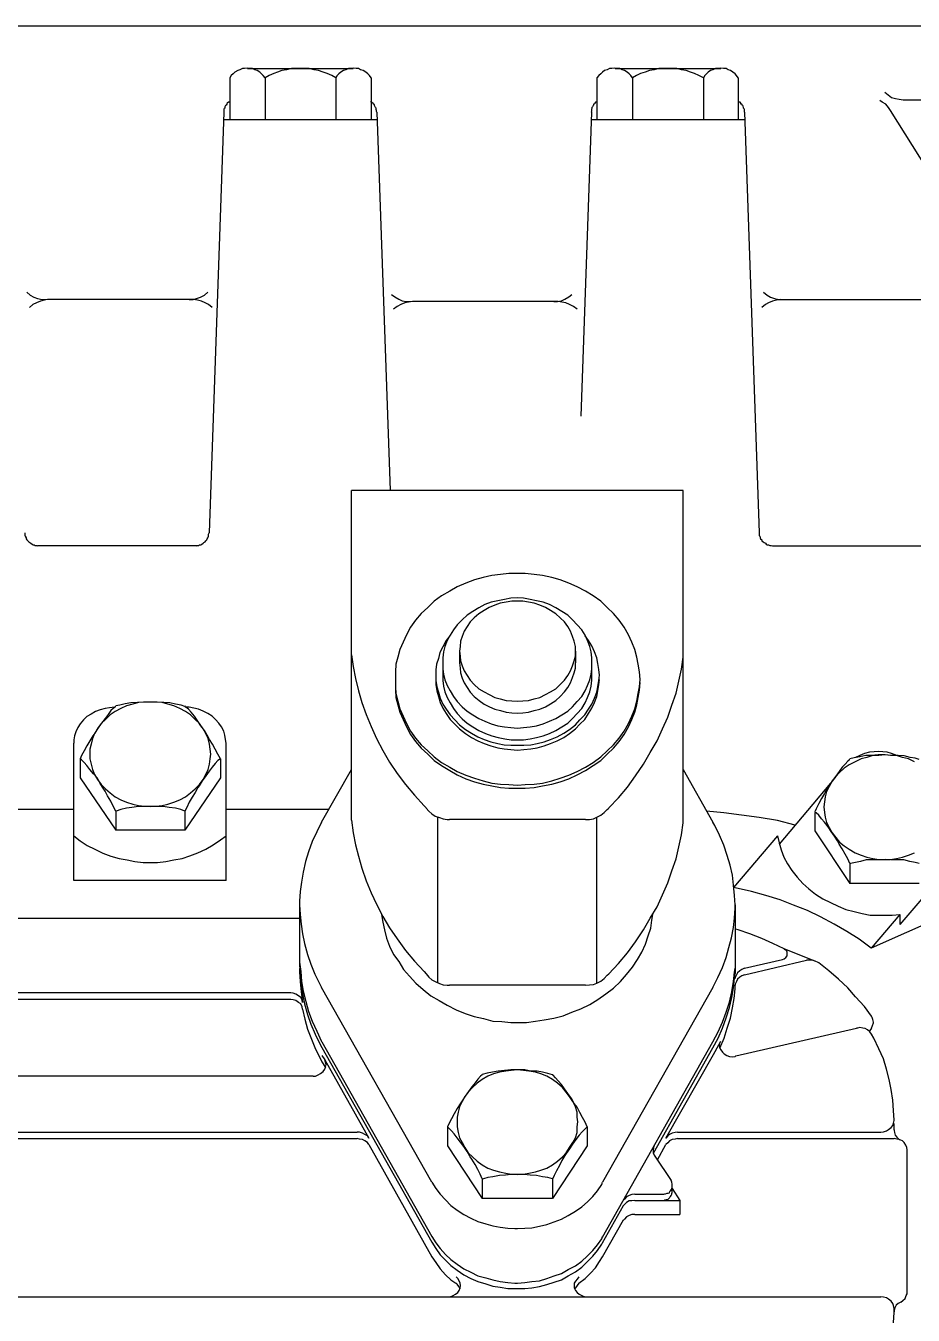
# Model space of a CAD drawing. Extents: x 667 to 1244, y -9 to 355.
# Drawn here: x 973.33 to 977.41, y 80.63 to 86.56 of the extents above; entities that cross this region are included whole.
import ezdxf

# ---------------------------------------------------------------- set-up
doc = ezdxf.new("R2010")
doc.units = 0
doc.header["$MEASUREMENT"] = 0
doc.layers.get('0').update_dxf_attribs({"linetype": 'CONTINUOUS'})

msp = doc.modelspace()

# ---------------------------------------------------------------- linework, layer by layer
for p, q in [((970.8859, 86.5592), (977.9709, 86.5592)), ((974.2695, 86.3198), (974.2695, 86.1274)), ((974.3505, 86.3629), (974.8368, 86.3629)), ((974.4316, 86.3198), (974.4316, 86.1274)), ((974.7557, 86.3198), (974.7557, 86.1274)), ((974.9191, 86.3198), (974.9191, 86.1274)), ((975.9575, 86.3198), (975.9575, 86.1274)), ((976.041, 86.3629), (976.5286, 86.3629)), ((976.1221, 86.3198), (976.1221, 86.1274)), ((976.4475, 86.3198), (976.4475, 86.1274)), ((976.6083, 86.3198), (976.6083, 86.1274)), ((977.3669, 86.2185), (977.6467, 86.2185)), ((974.2416, 86.1616), (974.1732, 84.2266)), ((974.9457, 86.1616), (975.0065, 84.4217)), ((975.9321, 86.1616), (975.884, 84.7623)), ((976.6362, 86.1616), (976.7046, 84.2266)), ((977.8442, 85.3144), (977.3086, 86.1691)), ((974.2404, 86.1274), (974.9482, 86.1274)), ((975.9309, 86.1274), (976.6362, 86.1274)), ((974.1023, 85.2992), (973.4299, 85.2992)), ((975.7789, 85.2903), (975.109, 85.2903)), ((976.8021, 85.2992), (977.7138, 85.2992)), ((974.8292, 82.9046), (974.8292, 84.4217)), ((974.1137, 84.1671), (973.3856, 84.1671)), ((976.7654, 84.1671), (977.7556, 84.1671)), ((975.3256, 83.6821), (975.3256, 83.6277)), ((975.8587, 83.6821), (975.8587, 83.6277)), ((975.2483, 83.6277), (975.2483, 83.572)), ((975.9347, 83.572), (975.9347, 83.6277)), ((973.5502, 82.6273), (973.5502, 83.2579)), ((974.2518, 82.6273), (974.2518, 83.2579)), ((973.5806, 83.187), (973.5806, 83.0984)), ((974.2252, 83.187), (974.2252, 83.0984)), ((974.6912, 82.8958), (974.8292, 83.1376)), ((976.3551, 83.1376), (976.4906, 82.8958)), ((973.5806, 83.0984), (973.744, 82.8578)), ((974.2252, 83.0984), (974.0618, 82.8578)), ((977.0326, 83.0743), (976.7958, 82.7945)), ((973.5502, 82.9528), (972.5625, 82.9528)), ((973.744, 82.9452), (973.744, 82.8578)), ((974.0618, 82.9452), (974.0618, 82.8578)), ((974.7228, 82.9528), (974.2518, 82.9528)), ((976.9604, 82.9401), (976.9604, 82.8552)), ((975.2255, 82.155), (975.2255, 82.9173)), ((975.9055, 82.9072), (975.2787, 82.9072)), ((975.9575, 82.155), (975.9575, 82.9173)), ((974.0618, 82.8578), (973.744, 82.8578)), ((976.7882, 82.8325), (976.5855, 82.5944)), ((976.9604, 82.8552), (977.1212, 82.6134)), ((977.6847, 82.8147), (977.3517, 82.4247)), ((977.1212, 82.7033), (977.1212, 82.6134)), ((974.2518, 82.6273), (973.5502, 82.6273)), ((977.4403, 82.6134), (977.1212, 82.6134)), ((977.7164, 82.5349), (977.22, 82.3158)), ((974.5899, 82.5146), (974.5899, 82.2487)), ((976.5931, 82.5146), (976.5931, 82.1993)), ((977.3517, 82.4703), (977.22, 82.3158)), ((977.3517, 82.4703), (977.3517, 82.4247)), ((971.2152, 82.4526), (974.5886, 82.4526)), ((976.9604, 82.255), (976.8198, 82.312)), ((976.6362, 82.2234), (976.8122, 82.2626)), ((976.6362, 82.193), (976.9224, 82.2601)), ((974.5455, 82.1094), (971.3405, 82.1094)), ((975.1977, 81.2382), (974.6912, 82.1347)), ((975.9055, 82.1449), (975.2787, 82.1449)), ((976.4906, 82.1347), (975.9841, 81.2382)), ((974.5455, 82.079), (971.3405, 82.079)), ((976.5969, 81.8194), (977.1528, 81.9473)), ((974.6924, 81.884), (975.1977, 80.9887)), ((975.9841, 80.9862), (976.4918, 81.884)), ((974.6924, 81.8587), (975.1977, 80.9621)), ((974.6924, 81.8219), (974.7051, 81.8017)), ((976.2183, 81.3724), (976.4918, 81.8574)), ((976.2753, 81.4408), (976.4944, 81.8257)), ((974.6924, 81.7916), (974.7089, 81.7662)), ((974.7051, 81.8017), (974.9077, 81.4408)), ((974.6519, 81.727), (971.2836, 81.727)), ((970.2059, 81.4686), (974.8545, 81.4686)), ((975.2699, 81.4927), (975.2699, 81.4053)), ((975.9131, 81.494), (975.9131, 81.4053)), ((976.3285, 81.4686), (977.2643, 81.4686)), ((970.1464, 81.4395), (974.8545, 81.4395)), ((974.9077, 81.4117), (975.1977, 80.895)), ((975.2699, 81.4053), (975.4294, 81.1635)), ((975.9131, 81.4053), (975.7536, 81.1635)), ((976.236, 81.3408), (976.2753, 81.4117)), ((976.3285, 81.4395), (977.3251, 81.4395)), ((976.2247, 81.3585), (976.2994, 81.2458)), ((977.3858, 80.7342), (977.3858, 81.3876)), ((975.4294, 81.2521), (975.4294, 81.1635)), ((975.7536, 81.2521), (975.7536, 81.1635)), ((975.7536, 81.1635), (975.4294, 81.1635)), ((976.1322, 81.1837), (976.2664, 81.1837)), ((976.3044, 81.2103), (976.3399, 81.1546)), ((975.9841, 80.9596), (976.0803, 81.1318)), ((976.1322, 81.1546), (976.3399, 81.1546)), ((976.3399, 81.1546), (976.3399, 81.09)), ((975.9841, 80.895), (976.0803, 81.0647)), ((976.1322, 81.09), (976.3399, 81.09)), ((970.2059, 80.7114), (977.2643, 80.7114))]:
    msp.add_line(p, q)
for points in [[(974.4316, 86.3198), (974.4227, 86.3312), (974.4151, 86.3388), (974.4075, 86.3464), (974.3949, 86.3528), (974.3835, 86.3566), (974.3733, 86.3629), (974.3619, 86.3629), (974.3505, 86.3642), (974.3366, 86.3629), (974.3265, 86.3629), (974.3151, 86.3566), (974.3049, 86.3528), (974.2923, 86.3464), (974.2834, 86.3388), (974.2746, 86.3312), (974.2695, 86.3198), (974.2695, 86.3198)], [(974.7557, 86.3198), (974.738, 86.3312), (974.7165, 86.3401), (974.6975, 86.3464), (974.6772, 86.3528), (974.657, 86.3566), (974.6342, 86.3629), (974.6139, 86.3629), (974.5949, 86.3629), (974.5709, 86.3629), (974.5519, 86.3629), (974.5291, 86.3566), (974.5076, 86.3528), (974.4886, 86.3464), (974.4708, 86.3401), (974.4493, 86.3312), (974.4316, 86.3198), (974.4316, 86.3198)], [(974.9191, 86.3198), (974.9115, 86.3312), (974.9039, 86.3388), (974.8938, 86.3464), (974.8824, 86.3528), (974.8697, 86.3566), (974.8608, 86.3629), (974.8495, 86.3629), (974.8368, 86.3642), (974.8229, 86.3629), (974.814, 86.3629), (974.8026, 86.3566), (974.7912, 86.3528), (974.7798, 86.3464), (974.7697, 86.3388), (974.7621, 86.3312), (974.7557, 86.3198), (974.7557, 86.3198)], [(976.1221, 86.3198), (976.1145, 86.3312), (976.1069, 86.3388), (976.0968, 86.3464), (976.0841, 86.3528), (976.074, 86.3566), (976.0626, 86.3629), (976.0537, 86.3629), (976.0398, 86.3642), (976.0271, 86.3629), (976.0157, 86.3629), (976.0056, 86.3566), (975.9929, 86.3528), (975.9841, 86.3464), (975.9752, 86.3388), (975.9663, 86.3312), (975.9575, 86.3198), (975.9575, 86.3198)], [(976.4475, 86.3198), (976.4273, 86.3312), (976.407, 86.3401), (976.388, 86.3464), (976.369, 86.3528), (976.3462, 86.3566), (976.3247, 86.3629), (976.3044, 86.3629), (976.2842, 86.3629), (976.2614, 86.3629), (976.2424, 86.3629), (976.2209, 86.3566), (976.1993, 86.3528), (976.1791, 86.3464), (976.1588, 86.3401), (976.1398, 86.3312), (976.1221, 86.3198), (976.1221, 86.3198)], [(976.6083, 86.3198), (976.6007, 86.3312), (976.5931, 86.3388), (976.583, 86.3464), (976.5729, 86.3528), (976.5615, 86.3566), (976.5526, 86.3629), (976.54, 86.3629), (976.5286, 86.3642), (976.5146, 86.3629), (976.5032, 86.3629), (976.4918, 86.3566), (976.4804, 86.3528), (976.4703, 86.3464), (976.4615, 86.3388), (976.4539, 86.3312), (976.4475, 86.3198), (976.4475, 86.3198)], [(974.267, 86.2084), (974.2632, 86.2071), (974.2619, 86.2071), (974.2568, 86.2033), (974.2556, 86.2008), (974.2543, 86.1983), (974.2518, 86.1945), (974.2492, 86.1919), (974.248, 86.1894), (974.2454, 86.1869), (974.2454, 86.1805), (974.2429, 86.1793), (974.2416, 86.1755), (974.2416, 86.1742), (974.2416, 86.1691), (974.2416, 86.1654), (974.2416, 86.1616)], [(974.9457, 86.1616), (974.9432, 86.1654), (974.9432, 86.1691), (974.9419, 86.1742), (974.9419, 86.1767), (974.9419, 86.1805), (974.9394, 86.1831), (974.9368, 86.1869), (974.9356, 86.1894), (974.9343, 86.1919), (974.9343, 86.197), (974.9292, 86.1983), (974.928, 86.2033), (974.9254, 86.2046), (974.9216, 86.2071), (974.9191, 86.2084), (974.9178, 86.2109)], [(975.9575, 86.2084), (975.9549, 86.2071), (975.9511, 86.2071), (975.9486, 86.2033), (975.9461, 86.2008), (975.9423, 86.1983), (975.9423, 86.1945), (975.941, 86.1919), (975.9385, 86.1894), (975.9372, 86.1869), (975.9347, 86.1831), (975.9347, 86.1793), (975.9321, 86.1755), (975.9321, 86.1742), (975.9321, 86.1691), (975.9321, 86.1654), (975.9309, 86.1628), (975.9321, 86.1616)], [(976.6362, 86.1616), (976.6362, 86.1654), (976.6362, 86.1691), (976.6362, 86.1742), (976.6349, 86.1767), (976.6324, 86.1805), (976.6324, 86.1831), (976.6311, 86.1894), (976.6286, 86.1919), (976.6261, 86.1945), (976.6248, 86.1983), (976.6197, 86.1983), (976.6197, 86.2033), (976.6172, 86.2071), (976.6147, 86.2071), (976.6109, 86.2084), (976.6071, 86.2109)], [(977.3086, 86.1691), (977.2997, 86.1831), (977.2871, 86.1983), (977.2706, 86.2084), (977.2592, 86.2147)], [(977.282, 86.254), (977.2985, 86.2413), (977.3137, 86.2299), (977.3314, 86.2249), (977.3491, 86.2211), (977.3669, 86.2185), (977.3669, 86.2185)], [(973.335, 85.3334), (973.3502, 85.3195), (973.3666, 85.3106), (973.3843, 85.3043), (973.4046, 85.2992), (973.4223, 85.2992), (973.4223, 85.2992)], [(974.0821, 85.2992), (974.0998, 85.2992), (974.115, 85.3043), (974.134, 85.3106), (974.1517, 85.3195), (974.1669, 85.3334)], [(975.0128, 85.3233), (975.028, 85.3119), (975.0457, 85.3017), (975.0622, 85.2941), (975.0812, 85.2903), (975.1002, 85.2903), (975.1002, 85.2903)], [(975.7599, 85.2903), (975.7764, 85.2903), (975.7941, 85.2941), (975.8106, 85.3017), (975.8283, 85.3119), (975.8422, 85.3233)], [(976.7248, 85.3334), (976.7413, 85.3195), (976.7565, 85.3106), (976.7742, 85.3043), (976.7945, 85.2992), (976.8097, 85.2992), (976.8097, 85.2992)], [(973.4299, 85.2992), (973.4147, 85.2967), (973.397, 85.2929), (973.3793, 85.284), (973.3616, 85.2764), (973.3476, 85.2625)], [(974.1872, 85.2625), (974.1707, 85.2764), (974.1555, 85.284), (974.1378, 85.2929), (974.1201, 85.2967), (974.1023, 85.2992), (974.1023, 85.2992)], [(975.109, 85.2903), (975.0913, 85.2878), (975.0736, 85.284), (975.0559, 85.2764), (975.0381, 85.2675), (975.0217, 85.2549)], [(975.8663, 85.2549), (975.8498, 85.2675), (975.8321, 85.2764), (975.8144, 85.284), (975.7966, 85.2878), (975.7789, 85.2903), (975.7789, 85.2903)], [(976.8021, 85.2992), (976.7844, 85.2967), (976.7654, 85.2929), (976.7476, 85.284), (976.7337, 85.2764), (976.7172, 85.2625)], [(976.3551, 82.9046), (976.3551, 84.4217), (974.8292, 84.4217)], [(973.3248, 84.2266), (973.3248, 84.2203), (973.3248, 84.214), (973.3274, 84.2102), (973.3312, 84.2026), (973.3324, 84.1988), (973.335, 84.1937), (973.3388, 84.1887), (973.3438, 84.1849), (973.3489, 84.1811), (973.3527, 84.1785), (973.359, 84.1747), (973.3628, 84.1709), (973.3679, 84.1709), (973.3729, 84.1684), (973.3805, 84.1684), (973.3856, 84.1671)], [(974.1137, 84.1671), (974.1175, 84.1684), (974.1239, 84.1684), (974.1289, 84.1709), (974.1353, 84.1709), (974.1403, 84.1747), (974.1454, 84.1785), (974.1492, 84.1811), (974.1555, 84.1849), (974.1581, 84.1887), (974.1631, 84.1937), (974.1644, 84.1988), (974.1669, 84.2026), (974.1707, 84.2102), (974.1707, 84.214), (974.1707, 84.2203), (974.1732, 84.2266)], [(976.7046, 84.2266), (976.7046, 84.2203), (976.7046, 84.214), (976.7071, 84.2102), (976.7096, 84.2026), (976.7109, 84.1988), (976.716, 84.1937), (976.7172, 84.1887), (976.7223, 84.1849), (976.7274, 84.1811), (976.7337, 84.1785), (976.7362, 84.1747), (976.7413, 84.1709), (976.7476, 84.1709), (976.7527, 84.1684), (976.759, 84.1684), (976.7654, 84.1671)], [(975.0305, 83.5517), (975.0305, 83.5175), (975.0331, 83.4871), (975.0419, 83.4517), (975.0508, 83.4162), (975.066, 83.3833), (975.0812, 83.3491), (975.1002, 83.3136), (975.123, 83.282), (975.1496, 83.2503), (975.18, 83.2225), (975.2091, 83.1959), (975.2433, 83.1693), (975.2813, 83.1478), (975.3155, 83.1288), (975.3547, 83.111), (975.3952, 83.0971), (975.4345, 83.0857), (975.4737, 83.0743), (975.5143, 83.0693), (975.5522, 83.068), (975.5928, 83.0655), (975.5928, 83.0655), (975.6282, 83.068), (975.6687, 83.0693), (975.708, 83.0743), (975.7498, 83.0857), (975.789, 83.0971), (975.8283, 83.111), (975.8663, 83.1288), (975.9055, 83.1478), (975.941, 83.1693), (975.9752, 83.1959), (976.0056, 83.2225), (976.0334, 83.2503), (976.06, 83.282), (976.0828, 83.3136), (976.1031, 83.3491), (976.1183, 83.3833), (976.1322, 83.4162), (976.1411, 83.4517), (976.1474, 83.4871), (976.1537, 83.5175), (976.1563, 83.5517), (976.1563, 83.5517), (976.1537, 83.5872), (976.1474, 83.6214), (976.1411, 83.6543), (976.1322, 83.6897), (976.1183, 83.7239), (976.1031, 83.7569), (976.0828, 83.7923), (976.06, 83.824), (976.0334, 83.8556), (976.0056, 83.8822), (975.9752, 83.9113), (975.941, 83.9367), (975.9055, 83.9582), (975.8663, 83.9785), (975.8283, 83.9949), (975.789, 84.0101), (975.7498, 84.0215), (975.708, 84.0304), (975.6687, 84.0342), (975.6282, 84.0392), (975.5928, 84.0392), (975.5928, 84.0392), (975.5522, 84.0392), (975.5143, 84.0342), (975.4737, 84.0304), (975.4345, 84.0215), (975.3952, 84.0101), (975.3547, 83.9949), (975.3155, 83.9785), (975.2813, 83.9582), (975.2433, 83.9367), (975.2091, 83.9113), (975.18, 83.8822), (975.1496, 83.8556), (975.123, 83.824), (975.1002, 83.7923), (975.0812, 83.7569), (975.066, 83.7239), (975.0508, 83.6897), (975.0419, 83.6543), (975.0331, 83.6214), (975.0305, 83.5872), (975.0305, 83.5517)], [(975.2483, 83.6277), (975.2483, 83.6011), (975.2521, 83.5758), (975.2585, 83.5492), (975.2686, 83.5239), (975.2825, 83.4998), (975.2977, 83.4732), (975.3155, 83.4504), (975.337, 83.4263), (975.361, 83.4061), (975.3864, 83.3884), (975.4142, 83.3719), (975.4421, 83.3592), (975.4712, 83.3478), (975.5016, 83.339), (975.532, 83.3339), (975.5624, 83.3301), (975.5928, 83.3276), (975.5928, 83.3276), (975.6194, 83.3301), (975.651, 83.3339), (975.6801, 83.339), (975.7105, 83.3478), (975.7397, 83.3592), (975.7688, 83.3719), (975.7966, 83.3884), (975.8232, 83.4061), (975.846, 83.4263), (975.8676, 83.4504), (975.8878, 83.4732), (975.903, 83.4998), (975.9144, 83.5239), (975.9258, 83.5492), (975.9309, 83.5758), (975.9347, 83.6011), (975.9347, 83.6277), (975.9347, 83.6277), (975.9347, 83.6517), (975.9309, 83.6783), (975.9258, 83.7037), (975.9144, 83.7303), (975.903, 83.7556), (975.8878, 83.7796), (975.8676, 83.8037), (975.846, 83.8265), (975.8232, 83.8468), (975.7966, 83.8645), (975.7688, 83.8809), (975.7397, 83.8961), (975.7105, 83.9075), (975.6801, 83.9139), (975.651, 83.9202), (975.6194, 83.9253), (975.5928, 83.9265), (975.5928, 83.9265), (975.5624, 83.9253), (975.532, 83.9202), (975.5016, 83.9139), (975.4712, 83.9075), (975.4421, 83.8961), (975.4142, 83.8809), (975.3864, 83.8645), (975.361, 83.8468), (975.337, 83.8265), (975.3155, 83.8037), (975.2977, 83.7796), (975.2825, 83.7556), (975.2686, 83.7303), (975.2585, 83.7037), (975.2521, 83.6783), (975.2483, 83.6517), (975.2483, 83.6277)], [(975.3256, 83.6821), (975.3281, 83.6581), (975.3306, 83.6366), (975.337, 83.6138), (975.3471, 83.591), (975.361, 83.5694), (975.375, 83.5479), (975.3927, 83.5289), (975.4142, 83.5087), (975.4383, 83.4947), (975.4623, 83.4821), (975.4877, 83.4694), (975.513, 83.4631), (975.5409, 83.4555), (975.5662, 83.4529), (975.5928, 83.4517), (975.5928, 83.4517), (975.6168, 83.4529), (975.6434, 83.4555), (975.6687, 83.4631), (975.6953, 83.4694), (975.7219, 83.4821), (975.7447, 83.4947), (975.7688, 83.5087), (975.789, 83.5289), (975.8093, 83.5479), (975.8245, 83.5694), (975.8359, 83.591), (975.846, 83.6138), (975.8524, 83.6366), (975.8587, 83.6581), (975.8587, 83.6821), (975.8587, 83.6821), (975.8587, 83.7037), (975.8524, 83.7277), (975.846, 83.7493), (975.8359, 83.7733), (975.8245, 83.7948), (975.8093, 83.8164), (975.789, 83.8354), (975.7688, 83.8531), (975.7447, 83.8696), (975.7219, 83.8822), (975.6953, 83.8936), (975.6687, 83.9025), (975.6434, 83.9075), (975.6168, 83.9113), (975.5928, 83.9113), (975.5928, 83.9113), (975.5662, 83.9113), (975.5409, 83.9075), (975.513, 83.9025), (975.4877, 83.8936), (975.4623, 83.8822), (975.4383, 83.8696), (975.4142, 83.8531), (975.3927, 83.8354), (975.375, 83.8164), (975.361, 83.7948), (975.3471, 83.7733), (975.337, 83.7493), (975.3306, 83.7277), (975.3281, 83.7037), (975.3256, 83.6821)], [(975.2813, 83.7531), (975.2635, 83.7303), (975.2483, 83.7011), (975.2344, 83.6758), (975.2281, 83.6479), (975.2192, 83.6214), (975.2167, 83.596), (975.2167, 83.572), (975.2167, 83.572), (975.2167, 83.5466), (975.2217, 83.5175), (975.2281, 83.4935), (975.2369, 83.4656), (975.2483, 83.4377), (975.2648, 83.4149), (975.2825, 83.3884), (975.3041, 83.3656), (975.3256, 83.3428), (975.3534, 83.3212), (975.38, 83.3048), (975.4092, 83.2871), (975.4383, 83.2757), (975.4699, 83.2643), (975.5016, 83.2567), (975.5307, 83.2503), (975.5624, 83.2491), (975.5928, 83.2491), (975.5928, 83.2491), (975.6219, 83.2491), (975.6536, 83.2503), (975.6827, 83.2567), (975.7156, 83.2643), (975.7447, 83.2757), (975.7751, 83.2871), (975.8055, 83.3048), (975.8321, 83.3212), (975.8587, 83.3428), (975.879, 83.3656), (975.9017, 83.3884), (975.9195, 83.4149), (975.9347, 83.4377), (975.9461, 83.4656), (975.9575, 83.4935), (975.9625, 83.5175), (975.9663, 83.5466), (975.9689, 83.572), (975.9689, 83.572), (975.9663, 83.5973), (975.9625, 83.6252), (975.9575, 83.6517), (975.9461, 83.6783), (975.9347, 83.7062), (975.9195, 83.7303), (975.903, 83.7531)], [(974.8292, 83.6657), (974.8368, 83.6112), (974.8469, 83.5555), (974.8608, 83.4998), (974.876, 83.4453), (974.8963, 83.3909), (974.9191, 83.3352), (974.9432, 83.2807), (974.9723, 83.225), (975.0039, 83.1718), (975.0394, 83.1186), (975.0774, 83.068), (975.1179, 83.0186), (975.1622, 82.9705), (975.1724, 82.9603)], [(976.0132, 82.9603), (976.0575, 83.0072), (976.098, 83.0566), (976.136, 83.1085), (976.1727, 83.1617), (976.2031, 83.2149), (976.2348, 83.2693), (976.2601, 83.3238), (976.2842, 83.3782), (976.3032, 83.4327), (976.3222, 83.4884), (976.3348, 83.5441), (976.3462, 83.5986), (976.3551, 83.6543), (976.3551, 83.6657)], [(975.3256, 83.6277), (975.3281, 83.6036), (975.3306, 83.5821), (975.337, 83.558), (975.3471, 83.5365), (975.361, 83.515), (975.375, 83.4935), (975.3927, 83.4732), (975.4155, 83.4555), (975.4383, 83.4377), (975.4636, 83.4263), (975.4877, 83.4149), (975.5143, 83.4086), (975.5409, 83.401), (975.5662, 83.3985), (975.5928, 83.396), (975.5928, 83.396), (975.6168, 83.3985), (975.6434, 83.401), (975.6687, 83.4086), (975.6953, 83.4149), (975.7219, 83.4263), (975.7447, 83.439), (975.7688, 83.4555), (975.789, 83.4732), (975.8093, 83.4947), (975.8245, 83.515), (975.8359, 83.5365), (975.846, 83.5606), (975.8524, 83.5821), (975.8587, 83.6036), (975.8587, 83.6277)], [(975.0305, 83.5441), (975.0305, 83.5378), (975.0305, 83.5378), (975.0305, 83.5023), (975.0331, 83.4694), (975.0419, 83.4352), (975.0508, 83.401), (975.066, 83.3668), (975.0812, 83.3339), (975.1002, 83.2985), (975.123, 83.2668), (975.1496, 83.2351), (975.18, 83.2073), (975.2091, 83.1794), (975.2433, 83.1554), (975.2813, 83.1326), (975.3155, 83.1123), (975.3547, 83.0946), (975.3952, 83.0806), (975.4345, 83.0693), (975.4737, 83.0617), (975.5143, 83.0541), (975.5522, 83.0515), (975.5928, 83.0515), (975.5928, 83.0515), (975.6282, 83.0515), (975.6687, 83.0541), (975.708, 83.0617), (975.7498, 83.0693), (975.789, 83.0806), (975.8283, 83.0946), (975.8663, 83.1123), (975.9055, 83.1326), (975.941, 83.1554), (975.9752, 83.1794), (976.0056, 83.2073), (976.0334, 83.2351), (976.06, 83.2668), (976.0828, 83.2985), (976.1031, 83.3339), (976.1183, 83.3668), (976.1322, 83.401), (976.1411, 83.4352), (976.1474, 83.4694), (976.1537, 83.5023), (976.1563, 83.5378)], [(975.2167, 83.5644), (975.2167, 83.5517), (975.2167, 83.5517), (975.2167, 83.5264), (975.2217, 83.4998), (975.2281, 83.4732), (975.2369, 83.4453), (975.2483, 83.42), (975.2648, 83.3947), (975.2825, 83.3681), (975.3041, 83.3453), (975.3256, 83.3238), (975.3534, 83.3035), (975.38, 83.2845), (975.4092, 83.2693), (975.4383, 83.2567), (975.4699, 83.2465), (975.5016, 83.2364), (975.5307, 83.2326), (975.5624, 83.2288), (975.5928, 83.2263), (975.5928, 83.2263), (975.6219, 83.2288), (975.6536, 83.2326), (975.6827, 83.2364), (975.7156, 83.2465), (975.7447, 83.2567), (975.7751, 83.2693), (975.8055, 83.2845), (975.8321, 83.3035), (975.8587, 83.3238), (975.879, 83.3453), (975.9017, 83.3681), (975.9195, 83.3947), (975.9347, 83.42), (975.9461, 83.4453), (975.9575, 83.4732), (975.9625, 83.4998), (975.9663, 83.5264), (975.9689, 83.5517)], [(975.2483, 83.572), (975.2483, 83.5466), (975.2521, 83.5201), (975.2585, 83.4947), (975.2686, 83.4694), (975.2825, 83.4441), (975.2977, 83.4175), (975.3155, 83.3947), (975.337, 83.3706), (975.361, 83.3504), (975.3864, 83.3339), (975.4142, 83.3174), (975.4446, 83.3035), (975.4737, 83.2921), (975.5029, 83.2845), (975.5345, 83.2782), (975.5636, 83.2744), (975.5928, 83.2744), (975.5928, 83.2744), (975.6194, 83.2744), (975.651, 83.2782), (975.6801, 83.2845), (975.7105, 83.2921), (975.7397, 83.3035), (975.7688, 83.3174), (975.7966, 83.3339), (975.8232, 83.3504), (975.846, 83.3719), (975.8676, 83.3947), (975.8878, 83.4175), (975.903, 83.4441), (975.9144, 83.4694), (975.9258, 83.4947), (975.9309, 83.5201), (975.9347, 83.5479), (975.9347, 83.572)], [(973.7376, 83.4238), (973.7148, 83.4213), (973.6946, 83.4175), (973.6718, 83.4124), (973.6503, 83.4036), (973.63, 83.3922), (973.611, 83.3808), (973.5958, 83.3656), (973.5806, 83.3478), (973.5692, 83.3301), (973.5604, 83.3111), (973.554, 83.2921), (973.5515, 83.2744), (973.5502, 83.2579)], [(973.744, 83.4276), (973.7326, 83.4175), (973.7212, 83.4086), (973.7085, 83.3909), (973.6946, 83.3719), (973.6781, 83.3504), (973.6629, 83.3301), (973.6477, 83.3048), (973.6389, 83.2921), (973.6389, 83.2921), (973.6249, 83.2693), (973.611, 83.2465), (973.5983, 83.2225), (973.587, 83.2022), (973.5806, 83.187)], [(973.9023, 82.9667), (973.9276, 82.9692), (973.9567, 82.9717), (973.9833, 82.9781), (974.0112, 82.9869), (974.039, 82.9983), (974.0643, 83.0123), (974.0884, 83.03), (974.1099, 83.0477), (974.1289, 83.068), (974.1454, 83.0908), (974.1581, 83.1148), (974.1694, 83.1376), (974.1745, 83.1617), (974.1783, 83.1857), (974.1808, 83.2085), (974.1808, 83.2085), (974.1783, 83.2313), (974.1745, 83.2541), (974.1694, 83.2807), (974.1581, 83.3035), (974.1454, 83.325), (974.1289, 83.3491), (974.1099, 83.3681), (974.0884, 83.3884), (974.0643, 83.4036), (974.039, 83.4175), (974.0112, 83.4301), (973.9833, 83.4377), (973.9567, 83.4453), (973.9276, 83.4479), (973.9023, 83.4479), (973.9023, 83.4479), (973.8782, 83.4479), (973.8478, 83.4453), (973.8225, 83.4377), (973.7934, 83.4301), (973.7668, 83.4175), (973.7414, 83.4036), (973.7174, 83.3884), (973.6959, 83.3681), (973.6769, 83.3491), (973.6604, 83.325), (973.6465, 83.3035), (973.6363, 83.2807), (973.63, 83.2541), (973.6249, 83.2313), (973.6249, 83.2085), (973.6249, 83.2085), (973.6249, 83.1857), (973.63, 83.1617), (973.6363, 83.1376), (973.6465, 83.1148), (973.6604, 83.0908), (973.6769, 83.068), (973.6959, 83.0477), (973.7174, 83.03), (973.7414, 83.0123), (973.7668, 82.9983), (973.7934, 82.9869), (973.8225, 82.9781), (973.8478, 82.9717), (973.8782, 82.9692), (973.9023, 82.9667)], [(974.0618, 83.4276), (974.0441, 83.4327), (974.0188, 83.4377), (973.9934, 83.4441), (973.9656, 83.4453), (973.9339, 83.4479), (973.9073, 83.4479), (973.901, 83.4479), (973.901, 83.4479), (973.8719, 83.4479), (973.844, 83.4453), (973.8136, 83.4441), (973.787, 83.439), (973.763, 83.4327), (973.744, 83.4301)], [(974.2252, 83.187), (974.2138, 83.2073), (974.2011, 83.2313), (974.1884, 83.2541), (974.1758, 83.2757), (974.1644, 83.2959), (974.1644, 83.2959), (974.1517, 83.3174), (974.1353, 83.339), (974.1213, 83.3605), (974.1061, 83.3833), (974.0909, 83.401), (974.0783, 83.4149), (974.0669, 83.4238), (974.0618, 83.4301)], [(974.2518, 83.2579), (974.2492, 83.2757), (974.2454, 83.2959), (974.2404, 83.3136), (974.2302, 83.3339), (974.2188, 83.3504), (974.2024, 83.3681), (974.1872, 83.3833), (974.1669, 83.3947), (974.1454, 83.4061), (974.1251, 83.4149), (974.1036, 83.42), (974.0821, 83.4238), (974.0681, 83.4238)], [(973.744, 82.9464), (973.7313, 82.9692), (973.7212, 82.992), (973.706, 83.0161), (973.6946, 83.0376), (973.6857, 83.0515), (973.6857, 83.0515), (973.6718, 83.073), (973.6591, 83.0971), (973.6414, 83.1174), (973.6249, 83.1376), (973.611, 83.1554), (973.5983, 83.1693), (973.587, 83.182), (973.5806, 83.187)], [(974.2252, 83.187), (974.2138, 83.1794), (974.2011, 83.1655), (974.1872, 83.1478), (974.1732, 83.13), (974.1581, 83.1085), (974.1416, 83.0857), (974.1277, 83.0629), (974.1213, 83.0541), (974.1213, 83.0541), (974.1087, 83.0313), (974.096, 83.0097), (974.0821, 82.9869), (974.0707, 82.9629), (974.0618, 82.9452)], [(977.1212, 83.1832), (977.1123, 83.1756), (977.0997, 83.1617), (977.0857, 83.1478), (977.0718, 83.1288), (977.0566, 83.106), (977.0401, 83.0857), (977.0262, 83.0629), (977.0161, 83.0477), (977.0161, 83.0477), (977.0047, 83.0262), (976.9908, 83.0034), (976.9781, 82.9806), (976.9667, 82.9565), (976.9604, 82.9426)], [(977.4188, 83.1731), (977.3909, 83.187), (977.3631, 83.1933), (977.3365, 83.2022), (977.3086, 83.2022), (977.282, 83.2047), (977.282, 83.2047), (977.2554, 83.2022), (977.2276, 83.2022), (977.1997, 83.1933), (977.1731, 83.187), (977.1453, 83.1731), (977.1187, 83.1592), (977.0959, 83.144), (977.0743, 83.1237), (977.0566, 83.1047), (977.0401, 83.0832), (977.0262, 83.0591), (977.0148, 83.0363), (977.0085, 83.0123), (977.0047, 82.9882), (977.0022, 82.9654), (977.0022, 82.9654), (977.0047, 82.9401), (977.0085, 82.9173), (977.0148, 82.8932), (977.0262, 82.8704), (977.0401, 82.8464), (977.0566, 82.8249), (977.0743, 82.8033), (977.0959, 82.7856), (977.1187, 82.7704), (977.1453, 82.7539), (977.1731, 82.7438), (977.1997, 82.7337), (977.2276, 82.7273), (977.2554, 82.7236), (977.282, 82.7236)], [(977.4403, 83.1832), (977.4226, 83.1895), (977.3985, 83.1933), (977.3719, 83.1997), (977.3441, 83.2022), (977.3137, 83.2022), (977.2845, 83.2047), (977.2795, 83.2047), (977.2795, 83.2047), (977.2516, 83.2047), (977.2212, 83.2022), (977.1946, 83.2022), (977.1668, 83.1959), (977.1415, 83.1908), (977.1212, 83.1857)], [(977.3377, 83.2022), (977.3137, 83.2111), (977.2934, 83.2174), (977.2731, 83.2187), (977.2529, 83.2199), (977.2529, 83.2199), (977.2339, 83.2187), (977.2124, 83.2174), (977.1883, 83.2111), (977.1668, 83.2022), (977.1478, 83.1933)], [(974.0618, 82.9464), (974.0428, 82.9528), (974.0188, 82.9591), (973.9896, 82.9629), (973.9618, 82.9667), (973.9327, 82.9667), (973.9048, 82.9667), (973.9048, 82.9667), (973.8782, 82.9667), (973.8478, 82.9667), (973.8174, 82.9629), (973.7934, 82.9591), (973.7668, 82.9528), (973.7465, 82.9464), (973.744, 82.9452)], [(975.1724, 82.9591), (975.1838, 82.9452), (975.1977, 82.9338), (975.2141, 82.9224), (975.2331, 82.916), (975.2509, 82.9097), (975.2686, 82.9072), (975.2787, 82.9072)], [(975.9055, 82.9072), (975.9233, 82.9072), (975.9423, 82.911), (975.9575, 82.9173), (975.9752, 82.9274), (975.9917, 82.9388), (976.0056, 82.9528), (976.0132, 82.9591)], [(976.8692, 82.8818), (976.7882, 82.9021), (976.7046, 82.916), (976.6223, 82.9274), (976.5412, 82.9376), (976.4627, 82.9452)], [(977.1212, 82.7046), (977.1123, 82.7261), (977.0997, 82.7476), (977.0857, 82.7717), (977.0718, 82.7945), (977.0642, 82.8084), (977.0642, 82.8084), (977.0503, 82.8312), (977.0363, 82.8527), (977.0212, 82.8742), (977.0047, 82.8958), (976.9908, 82.911), (976.9781, 82.9274), (976.9667, 82.9376), (976.9604, 82.9401)], [(974.6912, 82.8958), (974.6684, 82.8502), (974.6481, 82.8059), (974.6304, 82.759), (974.6165, 82.7147), (974.6063, 82.6653), (974.5987, 82.6197), (974.5924, 82.5754), (974.5899, 82.5311), (974.5899, 82.5146), (974.5899, 82.5146), (974.5924, 82.4703), (974.5962, 82.426), (974.6038, 82.3817), (974.6127, 82.3361), (974.6266, 82.2867), (974.6418, 82.2411), (974.6595, 82.1955), (974.6836, 82.1499), (974.6912, 82.1347)], [(974.8292, 82.9046), (974.8368, 82.8464), (974.8469, 82.7907), (974.8608, 82.7387), (974.876, 82.683), (974.8963, 82.6248), (974.9191, 82.5703), (974.9432, 82.5171), (974.9723, 82.4614), (975.0039, 82.4095), (975.0394, 82.3576), (975.0774, 82.3044), (975.1179, 82.255), (975.1622, 82.2082), (975.1724, 82.198)], [(975.9055, 82.1449), (975.9233, 82.1461), (975.9423, 82.1487), (975.9575, 82.155), (975.9752, 82.1638), (975.9917, 82.1765), (976.0056, 82.1904), (976.0132, 82.198), (976.0575, 82.2449), (976.098, 82.2943), (976.136, 82.3449), (976.1727, 82.3994), (976.2031, 82.4526), (976.2348, 82.5057), (976.2601, 82.5602), (976.2842, 82.6159), (976.3032, 82.6716), (976.3222, 82.7261), (976.3348, 82.7818), (976.3462, 82.8375), (976.3551, 82.892), (976.3551, 82.9046)], [(976.4906, 82.1347), (976.5146, 82.1803), (976.5362, 82.2259), (976.5526, 82.2727), (976.5653, 82.3183), (976.5767, 82.3627), (976.5855, 82.4108), (976.5906, 82.4538), (976.5931, 82.4994), (976.5931, 82.5146), (976.5931, 82.5146), (976.5906, 82.5577), (976.5868, 82.6045), (976.5817, 82.6514), (976.5704, 82.697), (976.5577, 82.7413), (976.5412, 82.7894), (976.5222, 82.835), (976.5007, 82.8793), (976.4906, 82.8958)], [(973.5502, 82.8325), (973.5806, 82.8084), (973.6123, 82.7881), (973.6477, 82.7704), (973.6845, 82.7527), (973.7212, 82.7387), (973.7592, 82.7273), (973.7959, 82.721), (973.8313, 82.7147), (973.8693, 82.7096), (973.901, 82.7096), (973.901, 82.7096), (973.9365, 82.7096), (973.9744, 82.7147), (974.0112, 82.721), (974.0492, 82.7273), (974.0846, 82.74), (974.1213, 82.7539), (974.1581, 82.7704), (974.1922, 82.7907), (974.2252, 82.8135), (974.2518, 82.8325)], [(976.7882, 82.8325), (976.7958, 82.7995), (976.8059, 82.7679), (976.8173, 82.7337), (976.835, 82.7033), (976.8553, 82.6729), (976.8793, 82.6425), (976.9047, 82.6134), (976.9325, 82.5881), (976.9642, 82.564), (976.9971, 82.5425), (977.0326, 82.5247), (977.068, 82.5083), (977.1035, 82.4931), (977.1415, 82.4842), (977.1782, 82.4754), (977.2149, 82.4678), (977.2516, 82.4678), (977.282, 82.4665), (977.282, 82.4665), (977.3162, 82.4678), (977.3517, 82.4703)], [(977.4403, 82.7046), (977.4213, 82.7096), (977.3972, 82.7147), (977.3694, 82.721), (977.3403, 82.721), (977.3124, 82.7223), (977.2845, 82.7236), (977.2845, 82.7236), (977.2554, 82.7223), (977.2276, 82.721), (977.1972, 82.721), (977.1706, 82.7147), (977.1478, 82.7096), (977.125, 82.7046), (977.1212, 82.7033)], [(977.282, 82.7236), (977.3086, 82.7236), (977.3365, 82.7273), (977.3631, 82.7337), (977.3909, 82.7438), (977.4188, 82.7539)], [(977.22, 82.3158), (977.1642, 82.3563), (977.1073, 82.3918), (977.049, 82.426), (976.987, 82.4589), (976.9262, 82.488), (976.8629, 82.5133), (976.8008, 82.5374), (976.735, 82.5577), (976.6691, 82.5754), (976.6071, 82.5906), (976.5855, 82.5944)], [(974.9672, 82.4703), (974.9723, 82.4348), (974.9811, 82.3994), (974.99, 82.3614), (975.0039, 82.3247), (975.0217, 82.2867), (975.0457, 82.2538), (975.0673, 82.217), (975.0951, 82.1866), (975.1242, 82.155), (975.1584, 82.1259), (975.1939, 82.0967), (975.2319, 82.0739), (975.2686, 82.0524), (975.3104, 82.0322), (975.3509, 82.0144), (975.3927, 82.0005), (975.4357, 81.9916), (975.4788, 81.9802), (975.5206, 81.9777), (975.5624, 81.9739), (975.5928, 81.9739), (975.5928, 81.9739), (975.6333, 81.9739), (975.6751, 81.9802), (975.7156, 81.9853), (975.7599, 81.9929), (975.803, 82.0043), (975.8422, 82.0208), (975.884, 82.036), (975.9258, 82.0562), (975.9625, 82.079), (975.9993, 82.1056), (976.0334, 82.1309), (976.0664, 82.1613), (976.0942, 82.1942), (976.1221, 82.2284), (976.1449, 82.2626), (976.1651, 82.2968), (976.1816, 82.3335), (976.1943, 82.3715), (976.2057, 82.407), (976.2107, 82.4437), (976.2145, 82.4703)], [(976.8198, 82.312), (976.7679, 82.3361), (976.716, 82.3601), (976.6615, 82.3817), (976.6071, 82.3994), (976.5957, 82.4032)], [(976.8122, 82.2626), (976.8198, 82.2664), (976.8274, 82.2727), (976.8337, 82.2803), (976.8337, 82.2867), (976.8337, 82.2892), (976.8337, 82.2892), (976.8337, 82.2968), (976.8299, 82.3044), (976.8211, 82.3095), (976.8198, 82.312)], [(974.5899, 82.2538), (974.5899, 82.2398), (974.5899, 82.2398), (974.5924, 82.1942), (974.5962, 82.1499), (974.6038, 82.1056), (974.6127, 82.0587), (974.6266, 82.0106), (974.6418, 81.965), (974.662, 81.9195), (974.6836, 81.8751), (974.6924, 81.8587)], [(974.5899, 82.2512), (974.5949, 82.2082), (974.5987, 82.1626), (974.6063, 82.117), (974.619, 82.0701), (974.6304, 82.0246), (974.6481, 81.9802), (974.6684, 81.9334), (974.6912, 81.8865), (974.6924, 81.884)], [(977.2212, 82.003), (977.1883, 82.0473), (977.1478, 82.0917), (977.1123, 82.1322), (977.0693, 82.1727), (977.025, 82.2107), (976.9781, 82.2474), (976.9756, 82.2487), (976.9616, 82.255), (976.949, 82.2601), (976.935, 82.2601), (976.935, 82.2601), (976.935, 82.2601), (976.9236, 82.2601), (976.9224, 82.2601)], [(974.5899, 82.2221), (974.5899, 82.2044), (974.5899, 82.2044), (974.5924, 82.1613), (974.5962, 82.1145), (974.6038, 82.0676), (974.6038, 82.0651)], [(975.1724, 82.198), (975.1838, 82.1816), (975.1977, 82.1689), (975.2141, 82.1613), (975.2331, 82.1525), (975.2509, 82.1461), (975.2686, 82.1449), (975.2787, 82.1449)], [(976.4918, 81.884), (976.5159, 81.9308), (976.5362, 81.9752), (976.5526, 82.0208), (976.5678, 82.0676), (976.5792, 82.1145), (976.5868, 82.1613), (976.5906, 82.2056), (976.5931, 82.2234)], [(976.4918, 81.8574), (976.5159, 81.9017), (976.5362, 81.9473), (976.5526, 81.9954), (976.5678, 82.0423), (976.5792, 82.0879), (976.5868, 82.1322), (976.5906, 82.1778), (976.5931, 82.1993)], [(976.6362, 82.2234), (976.6248, 82.217), (976.6147, 82.2107), (976.6045, 82.2018), (976.5995, 82.193), (976.5931, 82.1803), (976.5931, 82.1752)], [(976.6362, 82.193), (976.6248, 82.1879), (976.6147, 82.1816), (976.6045, 82.1727), (976.5995, 82.1613), (976.5931, 82.1499), (976.5931, 82.1449)], [(974.6038, 82.0651), (974.6013, 82.0765), (974.5949, 82.0879), (974.5848, 82.0955), (974.5721, 82.1031), (974.5607, 82.1081), (974.5493, 82.1094), (974.5455, 82.1094)], [(976.5235, 81.8549), (976.5438, 81.9017), (976.5577, 81.9473), (976.5729, 81.9929), (976.5817, 82.041), (976.5893, 82.0841), (976.5931, 82.1284), (976.5931, 82.1449)], [(974.6038, 82.0347), (974.6013, 82.0461), (974.5949, 82.0587), (974.5848, 82.0651), (974.5721, 82.0739), (974.5607, 82.0777), (974.5493, 82.079), (974.5455, 82.079)], [(974.6038, 82.0347), (974.6139, 81.9891), (974.6266, 81.9422), (974.6443, 81.8967), (974.6633, 81.8511), (974.6861, 81.8055), (974.6924, 81.7916)], [(977.2212, 81.9473), (977.2263, 81.96), (977.2301, 81.9714), (977.2301, 81.9752), (977.2301, 81.9752), (977.2276, 81.9866), (977.2238, 81.9967), (977.2212, 82.003)], [(977.2212, 81.9195), (977.2136, 81.9308), (977.2035, 81.9397), (977.1921, 81.946), (977.1807, 81.9473), (977.168, 81.9498), (977.168, 81.9498), (977.1566, 81.9473), (977.1528, 81.9473)], [(977.2212, 81.9473), (977.2136, 81.9372), (977.2124, 81.9334)], [(976.4944, 81.8257), (976.5184, 81.8713), (976.526, 81.8865)], [(976.526, 81.8865), (976.5222, 81.8764), (976.5197, 81.8688), (976.5197, 81.8688), (976.5222, 81.8587), (976.5286, 81.8473), (976.5349, 81.8371), (976.5438, 81.8295), (976.5552, 81.8219), (976.5678, 81.8169), (976.5817, 81.8156), (976.5817, 81.8156), (976.5931, 81.8169), (976.5969, 81.8194)], [(977.3251, 81.5218), (977.3251, 81.5244), (977.3251, 81.5244), (977.3225, 81.5687), (977.32, 81.6155), (977.3124, 81.6649), (977.3023, 81.7118), (977.2909, 81.7586), (977.2757, 81.8055), (977.2554, 81.8523), (977.2314, 81.9005), (977.2212, 81.9195)], [(974.6519, 81.727), (974.6633, 81.727), (974.6747, 81.732), (974.6861, 81.7384), (974.6975, 81.7472), (974.7051, 81.7586), (974.7089, 81.7675), (974.7114, 81.7802), (974.7114, 81.7802), (974.7089, 81.7903), (974.7051, 81.8017), (974.7051, 81.8017)], [(975.5928, 81.2736), (975.6194, 81.2749), (975.6447, 81.28), (975.6751, 81.2863), (975.7004, 81.2939), (975.727, 81.3028), (975.7536, 81.318), (975.7764, 81.3357), (975.7992, 81.3547), (975.8169, 81.3737), (975.8321, 81.3977), (975.8473, 81.4218), (975.8587, 81.4433), (975.8663, 81.4674), (975.8676, 81.4927), (975.8701, 81.5168), (975.8701, 81.5168), (975.8676, 81.537), (975.8663, 81.5611), (975.8587, 81.5851), (975.8473, 81.6092), (975.8321, 81.6333), (975.8169, 81.6535), (975.7992, 81.6738), (975.7764, 81.694), (975.7536, 81.7118), (975.727, 81.7257), (975.7004, 81.7371), (975.6751, 81.7447), (975.6447, 81.7498), (975.6194, 81.7523), (975.5928, 81.7548), (975.5928, 81.7548), (975.5636, 81.7523), (975.5383, 81.7498), (975.5092, 81.7447), (975.4826, 81.7371), (975.456, 81.7257), (975.4294, 81.7118), (975.4066, 81.694), (975.3851, 81.6738), (975.3648, 81.6535), (975.3496, 81.6333), (975.337, 81.6092), (975.3256, 81.5851), (975.3192, 81.5611), (975.3142, 81.537), (975.3142, 81.5168), (975.3142, 81.5168), (975.3142, 81.4927), (975.3192, 81.4674), (975.3256, 81.4433), (975.337, 81.4218), (975.3496, 81.3977), (975.3648, 81.3737), (975.3851, 81.3547), (975.4066, 81.3357), (975.4294, 81.318), (975.456, 81.3028), (975.4826, 81.2939), (975.5092, 81.2863), (975.5383, 81.28), (975.5636, 81.2749), (975.5928, 81.2736)], [(975.7536, 81.732), (975.7321, 81.7384), (975.708, 81.7447), (975.6827, 81.7498), (975.6536, 81.7498), (975.6257, 81.7548), (975.5978, 81.7548), (975.5902, 81.7548), (975.5902, 81.7548), (975.5624, 81.7548), (975.532, 81.7523), (975.5029, 81.7498), (975.4775, 81.7447), (975.4522, 81.7409), (975.4294, 81.7346)], [(975.4294, 81.732), (975.4218, 81.7257), (975.4104, 81.713), (975.3978, 81.6953), (975.3826, 81.6776), (975.3674, 81.6561), (975.3509, 81.6345), (975.337, 81.613), (975.3281, 81.5991), (975.3281, 81.5991), (975.3142, 81.5776), (975.3003, 81.5535), (975.2889, 81.5307), (975.2762, 81.5066), (975.2699, 81.494)], [(975.9131, 81.4927), (975.903, 81.5142), (975.8916, 81.5358), (975.879, 81.5598), (975.8663, 81.5839), (975.8536, 81.6003), (975.8536, 81.6003), (975.841, 81.6244), (975.8245, 81.6459), (975.8093, 81.6675), (975.7941, 81.6877), (975.7789, 81.7054), (975.7675, 81.7194), (975.7561, 81.7308), (975.7536, 81.7346)], [(977.2643, 81.4686), (977.2769, 81.4699), (977.2909, 81.475), (977.2997, 81.4813), (977.3124, 81.4902), (977.3187, 81.499), (977.3225, 81.5104), (977.3251, 81.5218)], [(974.9077, 81.4408), (974.9014, 81.4522), (974.89, 81.4585), (974.8786, 81.4648), (974.8646, 81.4686), (974.8545, 81.4686)], [(975.4294, 81.2534), (975.4206, 81.2749), (975.4092, 81.2977), (975.3978, 81.3205), (975.3826, 81.3446), (975.375, 81.3559), (975.375, 81.3559), (975.361, 81.38), (975.3458, 81.4028), (975.3306, 81.4231), (975.3155, 81.4433), (975.3003, 81.4611), (975.2889, 81.475), (975.2762, 81.4864), (975.2699, 81.4927)], [(975.9131, 81.494), (975.903, 81.4838), (975.8903, 81.4699), (975.8764, 81.4547), (975.8612, 81.4345), (975.846, 81.4142), (975.8321, 81.3914), (975.8169, 81.3699), (975.8106, 81.361), (975.8106, 81.361), (975.7966, 81.3382), (975.7852, 81.3154), (975.7713, 81.2914), (975.7612, 81.2698), (975.7536, 81.2521)], [(976.3285, 81.4686), (976.3171, 81.4674), (976.3044, 81.4648), (976.2918, 81.4585), (976.2842, 81.4522), (976.2753, 81.4408)], [(977.3251, 81.4788), (977.3251, 81.4927), (977.3251, 81.4927), (977.3251, 81.5079)], [(977.3251, 81.4788), (977.3251, 81.4762), (977.3251, 81.4762), (977.3263, 81.4674), (977.3301, 81.4547), (977.3377, 81.4459), (977.3479, 81.4345), (977.3555, 81.4332)], [(974.9077, 81.4117), (974.9014, 81.4218), (974.89, 81.4294), (974.8786, 81.4345), (974.8646, 81.437), (974.8545, 81.4395)], [(976.2209, 81.4079), (976.2183, 81.3977), (976.2171, 81.3851), (976.2171, 81.3851), (976.2171, 81.3851), (976.2171, 81.3737), (976.2209, 81.3623), (976.2247, 81.3585)], [(976.3285, 81.4395), (976.3171, 81.437), (976.3044, 81.4345), (976.2918, 81.4294), (976.2842, 81.4193), (976.2753, 81.4117)], [(977.3858, 81.3876), (977.3833, 81.3977), (977.3795, 81.4091), (977.3719, 81.4218), (977.3631, 81.4294), (977.3491, 81.4345), (977.3377, 81.437), (977.3251, 81.4395)], [(975.1977, 81.2382), (975.2167, 81.2091), (975.2369, 81.1837), (975.261, 81.1571), (975.2863, 81.1318), (975.3142, 81.1103), (975.3458, 81.09), (975.3775, 81.0723), (975.4104, 81.0584), (975.4459, 81.047), (975.4788, 81.0381), (975.513, 81.0318), (975.5484, 81.0267), (975.5801, 81.0254), (975.5928, 81.0254), (975.5928, 81.0254), (975.6257, 81.0267), (975.6586, 81.0292), (975.6928, 81.0356), (975.727, 81.0432), (975.7612, 81.0558), (975.7941, 81.0685), (975.8258, 81.085), (975.8587, 81.1052), (975.8878, 81.1255), (975.9144, 81.1483), (975.9385, 81.1723), (975.96, 81.1989), (975.9803, 81.2281), (975.9841, 81.2382)], [(975.7536, 81.2534), (975.7321, 81.2597), (975.7067, 81.2635), (975.6801, 81.2698), (975.651, 81.2711), (975.6219, 81.2736), (975.594, 81.2736), (975.594, 81.2736), (975.5636, 81.2736), (975.5371, 81.2711), (975.5092, 81.2698), (975.4788, 81.2635), (975.456, 81.2597), (975.4357, 81.2534), (975.4294, 81.2521)], [(976.2664, 81.1837), (976.2702, 81.185), (976.2728, 81.185), (976.2816, 81.1875), (976.2854, 81.1888), (976.2918, 81.1901), (976.293, 81.1951), (976.2968, 81.1989), (976.2994, 81.204), (976.3032, 81.2091), (976.3044, 81.2141), (976.3044, 81.2205), (976.3044, 81.2243), (976.3044, 81.2306), (976.3032, 81.2369), (976.3019, 81.2394), (976.2994, 81.2458), (976.2994, 81.2458)], [(976.1322, 81.1837), (976.1183, 81.1812), (976.1069, 81.1774), (976.0942, 81.1711), (976.0841, 81.1609), (976.0765, 81.1533)], [(976.2664, 81.1546), (976.2702, 81.1571), (976.2728, 81.1571), (976.2778, 81.1597), (976.2842, 81.1597), (976.288, 81.1635), (976.2918, 81.1673), (976.293, 81.1698), (976.2968, 81.1723), (976.2994, 81.1774), (976.3019, 81.1837), (976.3032, 81.1875), (976.3044, 81.1901), (976.3044, 81.1964), (976.3044, 81.2015), (976.3032, 81.2065), (976.3032, 81.2091), (976.3032, 81.2091)], [(976.1322, 81.1546), (976.1183, 81.1533), (976.1069, 81.1521), (976.0942, 81.1457), (976.0841, 81.1356), (976.0765, 81.128)], [(976.1322, 81.09), (976.1183, 81.09), (976.1069, 81.085), (976.0942, 81.0786), (976.0841, 81.0685), (976.0765, 81.0609)], [(975.1977, 80.9887), (975.2167, 80.9596), (975.2369, 80.933), (975.261, 80.9064), (975.2863, 80.8836), (975.3142, 80.8621), (975.3458, 80.8406), (975.3775, 80.8241), (975.4104, 80.8076), (975.4459, 80.7988), (975.4788, 80.7886), (975.513, 80.781), (975.5484, 80.7772), (975.5801, 80.7747), (975.5928, 80.7747), (975.5928, 80.7747), (975.6257, 80.7772), (975.6586, 80.781), (975.6928, 80.7848), (975.727, 80.795), (975.7612, 80.8076), (975.7941, 80.819), (975.8258, 80.8368), (975.8587, 80.8545), (975.8878, 80.8748), (975.9131, 80.8988), (975.9385, 80.9241), (975.96, 80.9507), (975.9803, 80.9773), (975.9841, 80.9887)], [(975.1977, 80.9621), (975.2167, 80.933), (975.2369, 80.9051), (975.261, 80.8798), (975.2863, 80.8558), (975.3142, 80.8342), (975.3458, 80.8127), (975.3775, 80.7962), (975.4104, 80.781), (975.4459, 80.7709), (975.4788, 80.7608), (975.513, 80.7557), (975.5484, 80.7494), (975.5801, 80.7494), (975.5928, 80.7494), (975.5928, 80.7494), (975.6257, 80.7494), (975.6586, 80.7532), (975.6928, 80.7583), (975.727, 80.7671), (975.7612, 80.7785), (975.7941, 80.7899), (975.8258, 80.8076), (975.8587, 80.8254), (975.8878, 80.8482), (975.9131, 80.8722), (975.9385, 80.8975), (975.96, 80.9241), (975.9803, 80.9533), (975.9841, 80.9596)], [(975.1977, 80.895), (975.2167, 80.8684), (975.2369, 80.8406), (975.261, 80.8127), (975.2863, 80.7886), (975.3079, 80.7735)], [(975.8739, 80.7735), (975.903, 80.795), (975.9283, 80.8203), (975.9511, 80.8444), (975.9701, 80.8735), (975.9841, 80.895)], [(975.2699, 80.7114), (975.2825, 80.7114), (975.2965, 80.7165), (975.3066, 80.7228), (975.318, 80.7317), (975.3243, 80.7405), (975.3281, 80.7519), (975.3306, 80.7633), (975.3306, 80.7633), (975.3281, 80.7747), (975.3243, 80.7848), (975.318, 80.795), (975.3104, 80.8026)], [(975.8739, 80.8026), (975.8663, 80.7924), (975.8587, 80.7836), (975.8536, 80.7735), (975.8536, 80.7633), (975.8536, 80.7633), (975.8536, 80.7519), (975.8587, 80.7405), (975.8663, 80.7317), (975.8764, 80.7228), (975.8878, 80.7165), (975.9017, 80.7114), (975.9131, 80.7114)], [(975.3281, 80.7469), (975.3218, 80.7583), (975.3142, 80.7697), (975.3104, 80.7735)], [(975.8739, 80.7735), (975.8663, 80.7633), (975.8587, 80.7532), (975.8562, 80.7469)], [(977.3251, 80.6582), (977.3225, 80.6709), (977.3187, 80.6797), (977.3124, 80.6911), (977.2997, 80.7), (977.2909, 80.7063), (977.2769, 80.7101), (977.2643, 80.7114)], [(977.3555, 80.6861), (977.3441, 80.6797), (977.3339, 80.6734), (977.3289, 80.6608), (977.3251, 80.6494), (977.3251, 80.643), (977.3251, 80.643), (977.3251, 80.6418)], [(977.3555, 80.6861), (977.3656, 80.6937), (977.3757, 80.7038), (977.3808, 80.7165), (977.3858, 80.7253), (977.3858, 80.7342)], [(977.2212, 80.2606), (977.2453, 80.3087), (977.2668, 80.3556), (977.2845, 80.4024), (977.2985, 80.4518), (977.3086, 80.4974), (977.3162, 80.5455), (977.3225, 80.5924), (977.3251, 80.6392), (977.3251, 80.657), (977.3251, 80.657), (977.3251, 80.6582)]]:
    msp.add_lwpolyline(points)

doc.saveas('drawing.dxf')
